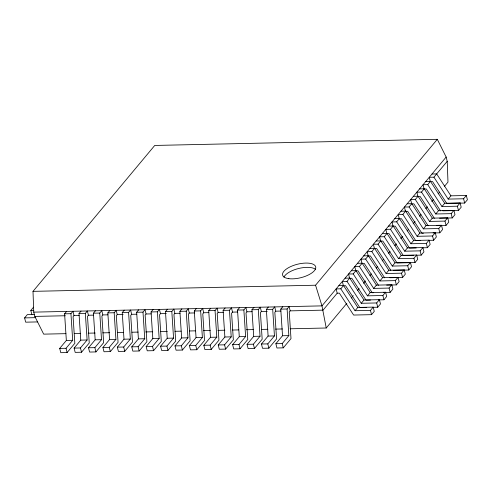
<?xml version="1.0" encoding="UTF-8"?>
<svg xmlns="http://www.w3.org/2000/svg" width="492" height="492" viewBox="0 0 492 492"><rect width="100%" height="100%" fill="white"/><g stroke="black" fill="none" stroke-linecap="round" stroke-linejoin="round"><path stroke-width="0.74" d="M65.934 333.662L43.665 334.142L34.821 316.411L33.751 312.131L33.001 291.356L154.746 145.447L437.308 139.316L446.158 157.046L447.222 161.327L447.978 182.102L444.54 186.222M37.607 321.916L25.664 322.174L24.6 317.9L27.331 314.622L34.674 314.462M31.875 314.732L30.811 310.458L33.542 307.18M79.157 315.446L74.015 315.563L73.087 316.676L74.833 343.299L67.109 352.549L60.768 352.684L59.704 348.41L66.346 340.446L64.6 313.828L66.611 311.418M59.704 348.41L66.045 348.268L72.687 340.31L70.94 313.687L72.951 311.282L74.015 315.563M93.566 315.138L88.431 315.249L87.496 316.368L89.243 342.986L81.524 352.235L75.184 352.37L74.114 348.096L80.756 340.132L79.015 313.515L81.02 311.104M74.114 348.096L80.454 347.955L87.102 339.997L85.356 313.373L87.361 310.969L88.431 315.249M107.976 314.825L102.84 314.935L101.905 316.055L103.652 342.672L95.934 351.921L89.593 352.063L88.523 347.782L95.171 339.818L93.425 313.201L95.43 310.79M88.523 347.782L94.864 347.641L101.512 339.683L99.765 313.06L101.776 310.655L102.84 314.935M123.123 314.493L117.25 314.622L116.315 315.741L118.062 342.358L110.343 351.608L104.003 351.749L102.939 347.469L109.581 339.505L107.834 312.887L109.845 310.483M102.939 347.469L109.279 347.334L115.921 339.369L114.175 312.752L116.186 310.341L117.25 314.622M136.801 314.197L131.659 314.308L130.731 315.427L132.477 342.045L124.753 351.294L118.412 351.436L117.348 347.155L123.99 339.191L122.244 312.574L124.255 310.169M117.348 347.155L123.689 347.02L130.331 339.056L128.584 312.438L130.595 310.028L131.659 314.308M151.21 313.884L146.075 313.994L145.14 315.114L146.887 341.731L139.168 350.987L132.828 351.122L131.758 346.842L138.4 338.883L136.659 312.26L138.664 309.855M131.758 346.842L138.098 346.706L144.746 338.742L143 312.125L145.005 309.714L146.075 313.994M166.351 313.558L160.484 313.681L159.549 314.8L161.296 341.417L153.578 350.673L147.237 350.808L146.167 346.528L152.815 338.57L151.069 311.946L153.073 309.542M146.167 346.528L152.508 346.393L159.156 338.428L157.409 311.811L159.42 309.406L160.484 313.681M180.029 313.256L174.894 313.367L173.959 314.486L175.706 341.11L167.987 350.359L161.647 350.495L160.583 346.214L167.225 338.256L165.478 311.633L167.489 309.228M160.583 346.214L166.923 346.079L173.565 338.115L171.819 311.498L173.83 309.093L174.894 313.367M194.445 312.943L189.303 313.053L188.375 314.173L190.121 340.796L182.397 350.046L176.056 350.181L174.992 345.907L181.634 337.942L179.887 311.325L181.899 308.914M174.992 345.907L181.333 345.765L187.975 337.807L186.228 311.184L188.239 308.779L189.303 313.053M208.854 312.629L203.719 312.746L202.784 313.859L204.531 340.482L196.812 349.732L190.472 349.867L189.402 345.593L196.05 337.629L194.303 311.012L196.308 308.601M189.402 345.593L195.742 345.452L202.39 337.494L200.644 310.87L202.649 308.466L203.719 312.746M223.263 312.322L218.128 312.432L217.193 313.552L218.94 340.169L211.222 349.418L204.881 349.56L203.811 345.279L210.459 337.315L208.713 310.698L210.717 308.287M203.811 345.279L210.152 345.138L216.8 337.18L215.053 310.557L217.064 308.152L218.128 312.432M237.673 312.008L232.538 312.119L231.603 313.238L233.349 339.855L225.631 349.105L219.291 349.246L218.227 344.966L224.869 337.002L223.122 310.384L225.133 307.974M218.227 344.966L224.567 344.831L231.209 336.866L229.463 310.243L231.474 307.838L232.538 312.119M252.088 311.694L246.947 311.805L246.018 312.924L247.765 339.541L240.041 348.791L233.7 348.933L232.636 344.652L239.278 336.688L237.531 310.071L239.542 307.666M232.636 344.652L238.977 344.517L245.619 336.553L243.872 309.935L245.883 307.525L246.947 311.805M267.23 311.362L261.363 311.491L260.428 312.611L262.175 339.228L254.456 348.477L248.116 348.619L247.045 344.338L253.694 336.374L251.947 309.757L253.952 307.352M247.045 344.338L253.386 344.203L260.034 336.239L258.288 309.622L260.293 307.211L261.363 311.491M280.907 311.067L275.772 311.178L274.837 312.297L276.584 338.914L268.866 348.17L262.525 348.305L261.455 344.025L268.103 336.067L266.356 309.443L268.368 307.039M261.455 344.025L267.796 343.89L274.444 335.925L272.697 309.308L274.708 306.897L275.772 311.178M337.198 293.189L336.128 288.909L340.79 288.804L355.046 310.723L357.776 307.451L373.194 307.113L374.264 311.393L371.528 314.665L353.613 315.052L339.363 293.14L337.198 293.189L323.041 310.151L290.182 310.864L289.253 311.983L290.993 338.607L283.275 347.856L276.935 347.992L275.871 343.711L282.513 335.753L280.766 309.13L282.777 306.725M275.871 343.711L282.211 343.576L288.853 335.612L287.107 308.994L289.118 306.59L290.182 310.864M33.001 291.356L315.563 285.219L437.308 139.316M446.158 157.046L321.971 305.876L33.751 312.131M340.79 288.804L343.521 285.532L357.776 307.451M366.54 307.469L359.824 307.617L345.575 285.698L343.404 285.747L342.34 281.467L347.001 281.363L349.732 278.091L363.988 300.009L379.406 299.671L380.47 303.951L377.739 307.223L373.262 307.322M370.513 300.077L366.036 300.175L351.78 278.257L349.615 278.306L348.551 274.026L353.207 273.921L355.944 270.649L370.193 292.568L385.617 292.23L386.681 296.51L383.951 299.782L378.723 299.899M373.736 292.697L372.241 292.734L357.992 270.815L355.827 270.864L354.757 266.584L359.418 266.48L362.149 263.208L376.405 285.126L391.823 284.788L392.893 289.068L390.156 292.34L383.44 292.488M378.453 285.292L364.197 263.374L362.032 263.423L360.968 259.143L365.63 259.038L368.36 255.766L382.61 277.685L398.034 277.347L399.098 281.627L396.368 284.899L386.663 285.114M384.664 277.851L370.408 255.932L368.244 255.981L367.173 251.701L371.835 251.597L374.572 248.325L388.821 270.243L404.239 269.905L405.31 274.185L402.579 277.457L389.885 277.734M390.869 270.409L376.62 248.491L374.449 248.54L373.385 244.26L378.047 244.161L380.777 240.883L395.033 262.802L410.451 262.464L411.515 266.744L408.784 270.016L393.108 270.36M384.258 236.72L386.989 233.442L401.238 255.36L416.662 255.022L417.726 259.302L414.996 262.574L397.081 262.968L382.825 241.049L380.66 241.098L379.596 236.818L384.258 236.72L398.508 258.632L413.926 258.3L416.662 255.022M413.741 255.299L403.286 255.526L389.037 233.608L386.872 233.657L385.802 229.377L390.463 229.278L393.194 226L407.45 247.919L422.868 247.581L423.938 251.861L421.201 255.133L416.724 255.231M416.214 247.937L409.498 248.085L395.248 226.166L393.077 226.215L392.013 221.935L396.675 221.837L399.406 218.559L413.661 240.477L429.079 240.139L430.143 244.419L427.413 247.691L422.936 247.79M420.186 240.545L415.709 240.643L401.454 218.725L399.289 218.774L398.225 214.494L402.88 214.395L405.617 211.117L419.867 233.036L435.285 232.698L436.355 236.978L433.624 240.25L429.141 240.348M423.409 233.171L421.915 233.202L407.665 211.283L405.5 211.332L404.43 207.052L409.092 206.954L411.822 203.676L426.078 225.594L441.496 225.256L442.566 229.536L439.83 232.814L433.114 232.956M428.126 225.76L413.87 203.842L411.706 203.891L410.642 199.611L415.303 199.512L418.034 196.234L432.284 218.153L447.708 217.815L448.772 222.095L446.041 225.373L436.336 225.582M434.338 218.319L420.082 196.4L417.917 196.449L416.847 192.169L421.509 192.071L424.245 188.793L438.495 210.711L453.913 210.373L454.983 214.653L452.253 217.931L439.559 218.202M440.543 210.877L426.293 188.959L424.122 189.008L423.058 184.728L427.72 184.629L430.451 181.351L444.707 203.27L460.125 202.938L461.188 207.212L458.458 210.49L442.782 210.828M433.932 177.188L448.181 199.1L450.912 195.828L466.336 195.496L467.4 199.77L464.669 203.048L446.754 203.436L432.499 181.517L430.334 181.566L429.27 177.286L433.932 177.188L447.222 161.327M290.145 328.791L326.233 328.004L346.848 303.3M351.27 298.004L353.231 295.649M357.647 290.354L359.123 288.589M363.539 283.294L365.507 280.938M369.923 275.643L371.392 273.878M376.306 267.999L377.776 266.233M382.198 260.938L383.668 259.173M388.575 253.288L390.051 251.523M394.959 245.643L396.429 243.878M400.851 238.583L402.813 236.228M407.235 230.933L408.704 229.167M413.12 223.872L415.088 221.517M419.504 216.222L420.98 214.457M425.887 208.577L427.357 206.812M431.779 201.517L433.249 199.752M438.157 193.866L439.633 192.101M347.001 281.363L361.251 303.281L363.988 300.009M353.207 273.921L367.462 295.84L370.193 292.568M359.418 266.48L373.674 288.398L376.405 285.126M365.63 259.038L379.879 280.957L382.61 277.685M371.835 251.597L386.091 273.515L388.821 270.243M378.047 244.161L392.296 266.074L395.033 262.802M398.508 258.632L401.238 255.36M390.463 229.278L404.719 251.191L407.45 247.919M396.675 221.837L410.925 243.749L413.661 240.477M402.88 214.395L417.136 236.308L419.867 233.036M409.092 206.954L423.348 228.866L426.078 225.594M415.303 199.512L429.553 221.425L432.284 218.153M421.509 192.071L435.764 213.983L438.495 210.711M427.72 184.629L441.97 206.542L444.707 203.27M355.046 310.723L370.464 310.39L373.194 307.113M361.251 303.281L376.675 302.949L379.406 299.671M367.462 295.84L382.881 295.507L385.617 292.23M373.674 288.398L389.092 288.066L391.823 284.788M379.879 280.957L395.304 280.625L398.034 277.347M386.091 273.515L401.509 273.183L404.239 269.905M392.296 266.074L407.72 265.742L410.451 262.464M404.719 251.191L420.137 250.858L422.868 247.581M410.925 243.749L426.349 243.417L429.079 240.139M417.136 236.308L432.554 235.975L435.285 232.698M423.348 228.866L438.766 228.534L441.496 225.256M429.553 221.425L444.971 221.093L447.708 217.815M435.764 213.983L451.182 213.651L453.913 210.373M441.97 206.542L457.394 206.209L460.125 202.938M448.181 199.1L463.599 198.768L466.336 195.496M432.001 174.014L436.662 173.91L450.912 195.828M425.789 181.456L430.451 181.351M419.584 188.897L424.245 188.793M413.372 196.339L418.034 196.234M407.161 203.78L411.822 203.676M400.955 211.222L405.617 211.117M394.744 218.663L399.406 218.559M388.539 226.105L393.194 226M382.327 233.546L386.989 233.442M376.116 240.988L380.777 240.883M369.91 248.429L374.572 248.325M363.699 255.871L368.36 255.766M357.487 263.312L362.149 263.208M351.282 270.748L355.944 270.649M345.07 278.189L349.732 278.091M338.865 285.631L343.521 285.532M30.811 310.458L33.745 310.39M64.6 313.828L70.94 313.687M79.015 313.515L85.356 313.373M93.425 313.201L99.765 313.06M107.834 312.887L114.175 312.752M122.244 312.574L128.584 312.438M136.659 312.26L143 312.125M151.069 311.946L157.409 311.811M165.478 311.633L171.819 311.498M179.887 311.325L186.228 311.184M194.303 311.012L200.644 310.87M208.713 310.698L215.053 310.557M223.122 310.384L229.463 310.243M237.531 310.071L243.872 309.935M251.947 309.757L258.288 309.622M266.356 309.443L272.697 309.308M280.766 309.13L287.107 308.994M34.821 316.411L65.387 315.747M24.6 317.9L35.615 317.66M74.378 333.478L80.522 333.342M88.203 333.176L95.11 333.029M102.791 332.856L109.704 332.709M117.379 332.543L123.523 332.407M131.967 332.223L138.111 332.094M145.792 331.928L152.698 331.774M160.38 331.608L167.286 331.46M174.968 331.294L181.111 331.159M189.555 330.975L195.699 330.839M203.374 330.673L210.287 330.526M217.968 330.36L224.875 330.206M232.556 330.04L238.7 329.911M246.375 329.738L253.288 329.591M261.732 329.406L267.876 329.277M275.557 329.105L282.463 328.957M66.346 340.446L72.687 340.31M80.756 340.132L87.102 339.997M95.171 339.818L101.512 339.683M109.581 339.505L115.921 339.369M123.99 339.191L130.331 339.056M138.4 338.883L144.746 338.742M152.815 338.57L159.156 338.428M167.225 338.256L173.565 338.115M181.634 337.942L187.975 337.807M196.05 337.629L202.39 337.494M210.459 337.315L216.8 337.18M224.869 337.002L231.209 336.866M239.278 336.688L245.619 336.553M253.694 336.374L260.034 336.239M268.103 336.067L274.444 335.925M282.513 335.753L288.853 335.612M315.563 285.219L321.971 305.876L326.233 328.004M463.599 198.768L464.669 203.048M457.394 206.209L458.458 210.49M451.182 213.651L452.253 217.931M444.971 221.093L446.041 225.373M438.766 228.534L439.83 232.814M432.554 235.975L433.624 240.25M426.349 243.417L427.413 247.691M420.137 250.858L421.201 255.133M413.926 258.3L414.996 262.574M407.72 265.742L408.784 270.016M401.509 273.183L402.579 277.457M395.304 280.625L396.368 284.899M389.092 288.066L390.156 292.34M382.881 295.507L383.951 299.782M376.675 302.949L377.739 307.223M370.464 310.39L371.528 314.665M282.211 343.576L283.275 347.856M267.796 343.89L268.866 348.17M253.386 344.203L254.456 348.477M238.977 344.517L240.041 348.791M224.567 344.831L225.631 349.105M210.152 345.138L211.222 349.418M195.742 345.452L196.812 349.732M181.333 345.765L182.397 350.046M166.923 346.079L167.987 350.359M152.508 346.393L153.578 350.673M138.098 346.706L139.168 350.987M123.689 347.02L124.753 351.294M109.279 347.334L110.343 351.608M94.864 347.641L95.934 351.921M80.454 347.955L81.524 352.235M66.045 348.268L67.109 352.549M283.958 277.107A17.054 6.937 -14 0 1 298.828 268.441A17.054 6.937 -14 0 1 315.679 269.432M288.847 278.669A17.054 6.937 -14 0 0 315.618 268.601A17.054 6.937 -14 0 0 293.011 265.618A17.054 6.937 -14 0 0 288.847 278.669"/></g></svg>
